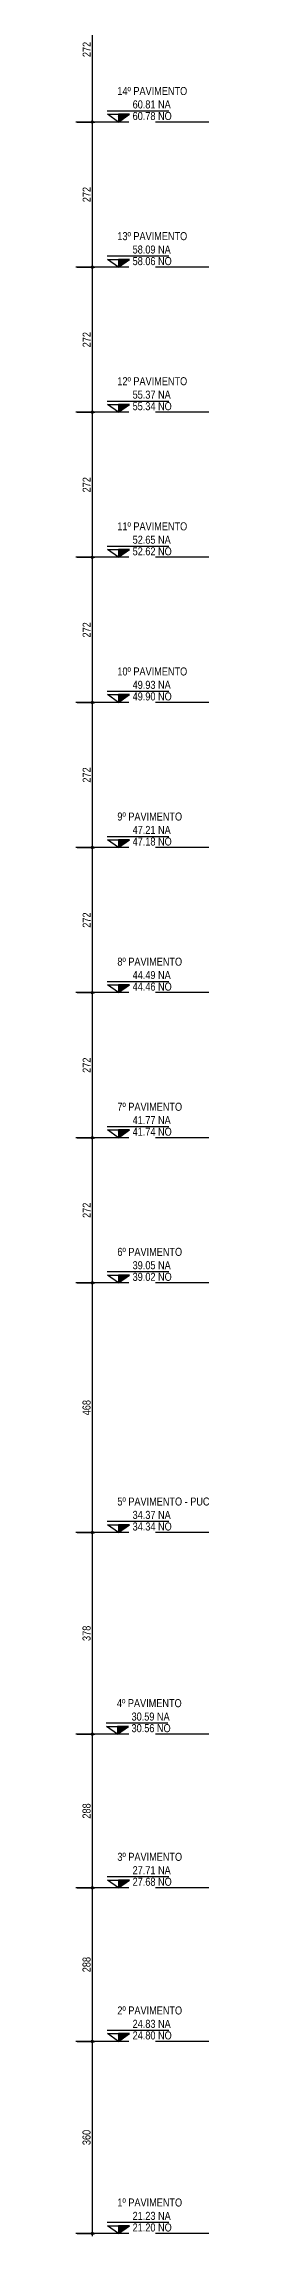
# Model space of a CAD drawing. Header units: metres. Extents: x -8678 to -7768, y 20 to 184.
# Drawn here: x -8477.9 to -8475.36, y 21.15 to 62.25 of the extents above; entities that cross this region are included whole.
import ezdxf
from ezdxf.enums import TextEntityAlignment as Align

# ---------------------------------------------------------------- set-up
doc = ezdxf.new("R2010")
doc.units = ezdxf.units.M
doc.linetypes.add('CTE ELEV$0$DASHEDX2', pattern=[1.5, 1, -0.5])
for name, color, linetype in [('ARQ-DIM EMBASAM', 2, 'Continuous'), ('CTE ELEV$0$ARQ-DIM', 2, 'Continuous'), ('CTE ELEV$0$ARQ-PRJ', 7, 'CTE ELEV$0$DASHEDX2'), ('CTE ELEV$0$ARQ-SIM', 1, 'Continuous')]:
    doc.layers.add(name, color=color, linetype=linetype)
doc.styles.add('CTE ELEV$0$Adesa', font='ARIALN.TTF')
doc.dimstyles.new('CTE ELEV$0$ADESA 1-0050', dxfattribs={"dimtxt": 0.1, "dimasz": 0.1, "dimexe": 0.05, "dimexo": 0.05, "dimgap": 0.03, "dimtad": 1, "dimdec": 1, "dimlfac": 100, "dimzin": 12, "dimtxsty": 'CTE ELEV$0$Adesa', "dimblk": 'CTE ELEV$0$_DotSmall', "dimcen": 1, "dimdle": 0.05, "dimclrd": 1, "dimclre": 1, "dimclrt": 256, "dimazin": 3, "dimtm": 1e-09, "dimtfac": 1, "dimtdec": 1, "dimtmove": 1, "dimatfit": 0, "dimldrblk": 'CTE ELEV$0$_DotSmall', "dimfxl": 0.8, "dimtvp": 2, "dimtolj": 1, "dimtzin": 0, "dimarcsym": 0})

# ---------------------------------------------------------------- blocks, each defined once
blk = doc.blocks.new('*U284')
h = blk.add_hatch()
h.set_pattern_fill('ANSI31', color=1, scale=0.00375, style=0)
h.set_pattern_definition([(45, (18.99673, 94.672672), (-0.0084189901, 0.0084189901), [])])
h.paths.add_polyline_path([(0.206, 0.146), (0.001, 0.146), (0, 0)])
at = {"color": 1}
blk.add_line((-0.213, 0.21), (0.95, 0.21), dxfattribs=at)
for points in [[(-0.205, 0.146), (0.001, 0.146), (0, 0), (-0.205, 0.146)], [(0.207, 0.146), (0.001, 0.146), (0, 0), (0.207, 0.146)]]:
    blk.add_lwpolyline(points, close=True, dxfattribs=at)
at = {"color": 1, "style": 'CTE ELEV$0$Adesa'}
blk.add_attdef('PAVIMENTO_001', (-0.02, 0.506), '', height=0.15, dxfattribs=at)
at = {"color": 3, "style": 'CTE ELEV$0$Adesa'}
blk.add_attdef('NA', text='', height=0.15, dxfattribs=at).set_placement((0.267, 0.21), align=Align.BOTTOM_LEFT)
blk.add_attdef('NO', text='', height=0.15, dxfattribs=at).set_placement((0.267, 0.188), align=Align.TOP_LEFT)
blk = doc.blocks.new('CTE ELEV$0$_DotSmall')
at = {"color": 0, "linetype": 'ByBlock', "const_width": 0.5}
blk.add_lwpolyline([(-0.0625, 0, 1), (0.0625, 0, 1)], format="xyb", close=True, dxfattribs=at)
blk = doc.blocks.new('*D1076')
at = {"layer": 'CTE ELEV$0$ARQ-DIM', "color": 1, "lineweight": -2, "transparency": 16777216}
for p, q in [((-8477.854, 24.8), (-8477.52, 24.8)), ((-8477.57, 24.85), (-8477.57, 21.15)), ((-8477.854, 21.2), (-8477.52, 21.2))]:
    blk.add_line(p, q, dxfattribs=at)
at = {"layer": 'Defpoints', "color": 0, "transparency": 16777216}
for p in [(-8477.904, 24.8), (-8477.904, 21.2), (-8477.57, 21.2)]:
    blk.add_point(p, dxfattribs=at)
at = {"layer": 'CTE ELEV$0$ARQ-DIM', "color": 1, "lineweight": -2, "transparency": 16777216, "xscale": 0.1, "yscale": 0.1, "zscale": 0.1}
for p, rotation in [((-8477.57, 24.8), 90), ((-8477.57, 21.2), 270)]:
    blk.add_blockref('CTE ELEV$0$_DotSmall', p, dxfattribs=dict(at, rotation=rotation))
at = {"layer": 'CTE ELEV$0$ARQ-DIM', "transparency": 16777216, "insert": (-8477.677, 23), "char_height": 0.1, "attachment_point": 5, "rotation": 90, "style": 'CTE ELEV$0$Adesa'}
blk.add_mtext('\\A1;{\\H1.5x;360}', dxfattribs=at)
blk = doc.blocks.new('*D1077')
at = {"layer": 'CTE ELEV$0$ARQ-DIM', "color": 1, "lineweight": -2, "transparency": 16777216}
for p, q in [((-8477.854, 27.68), (-8477.521, 27.68)), ((-8477.571, 27.73), (-8477.571, 24.75)), ((-8477.854, 24.8), (-8477.521, 24.8))]:
    blk.add_line(p, q, dxfattribs=at)
at = {"layer": 'Defpoints', "color": 0, "transparency": 16777216}
for p in [(-8477.904, 27.68), (-8477.904, 24.8), (-8477.571, 24.8)]:
    blk.add_point(p, dxfattribs=at)
at = {"layer": 'CTE ELEV$0$ARQ-DIM', "color": 1, "lineweight": -2, "transparency": 16777216, "xscale": 0.1, "yscale": 0.1, "zscale": 0.1}
for p, rotation in [((-8477.571, 27.68), 90), ((-8477.571, 24.8), 270)]:
    blk.add_blockref('CTE ELEV$0$_DotSmall', p, dxfattribs=dict(at, rotation=rotation))
at = {"layer": 'CTE ELEV$0$ARQ-DIM', "transparency": 16777216, "insert": (-8477.677, 26.24), "char_height": 0.1, "attachment_point": 5, "rotation": 90, "style": 'CTE ELEV$0$Adesa'}
blk.add_mtext('\\A1;{\\H1.5x;288}', dxfattribs=at)
blk = doc.blocks.new('*D1078')
at = {"layer": 'CTE ELEV$0$ARQ-DIM', "color": 1, "lineweight": -2, "transparency": 16777216}
for p, q in [((-8477.854, 30.56), (-8477.52, 30.56)), ((-8477.57, 30.61), (-8477.57, 27.63)), ((-8477.854, 27.68), (-8477.52, 27.68))]:
    blk.add_line(p, q, dxfattribs=at)
at = {"layer": 'Defpoints', "color": 0, "transparency": 16777216}
for p in [(-8477.904, 30.56), (-8477.904, 27.68), (-8477.57, 27.68)]:
    blk.add_point(p, dxfattribs=at)
at = {"layer": 'CTE ELEV$0$ARQ-DIM', "color": 1, "lineweight": -2, "transparency": 16777216, "xscale": 0.1, "yscale": 0.1, "zscale": 0.1}
for p, rotation in [((-8477.57, 30.56), 90), ((-8477.57, 27.68), 270)]:
    blk.add_blockref('CTE ELEV$0$_DotSmall', p, dxfattribs=dict(at, rotation=rotation))
at = {"layer": 'CTE ELEV$0$ARQ-DIM', "transparency": 16777216, "insert": (-8477.677, 29.12), "char_height": 0.1, "attachment_point": 5, "rotation": 90, "style": 'CTE ELEV$0$Adesa'}
blk.add_mtext('\\A1;{\\H1.5x;288}', dxfattribs=at)
blk = doc.blocks.new('*D1079')
at = {"layer": 'CTE ELEV$0$ARQ-DIM', "color": 1, "lineweight": -2, "transparency": 16777216}
for p, q in [((-8477.853, 34.34), (-8477.52, 34.34)), ((-8477.57, 34.39), (-8477.57, 30.51)), ((-8477.854, 30.56), (-8477.52, 30.56))]:
    blk.add_line(p, q, dxfattribs=at)
at = {"layer": 'Defpoints', "color": 0, "transparency": 16777216}
for p in [(-8477.903, 34.34, 0), (-8477.904, 30.56), (-8477.57, 30.56)]:
    blk.add_point(p, dxfattribs=at)
at = {"layer": 'CTE ELEV$0$ARQ-DIM', "color": 1, "lineweight": -2, "transparency": 16777216, "xscale": 0.1, "yscale": 0.1, "zscale": 0.1}
for p, rotation in [((-8477.57, 34.34), 90), ((-8477.57, 30.56), 270)]:
    blk.add_blockref('CTE ELEV$0$_DotSmall', p, dxfattribs=dict(at, rotation=rotation))
at = {"layer": 'CTE ELEV$0$ARQ-DIM', "transparency": 16777216, "insert": (-8477.677, 32.45), "char_height": 0.1, "attachment_point": 5, "rotation": 90, "style": 'CTE ELEV$0$Adesa'}
blk.add_mtext('\\A1;{\\H1.5x;378}', dxfattribs=at)
blk = doc.blocks.new('*D1080')
at = {"layer": 'CTE ELEV$0$ARQ-DIM', "color": 1, "lineweight": -2, "transparency": 16777216}
for p, q in [((-8477.57, 39.07), (-8477.57, 34.29)), ((-8477.854, 39.02), (-8477.52, 39.02)), ((-8477.853, 34.34), (-8477.52, 34.34))]:
    blk.add_line(p, q, dxfattribs=at)
at = {"layer": 'Defpoints', "color": 0, "transparency": 16777216}
for p in [(-8477.904, 39.02, 0), (-8477.903, 34.34, 0), (-8477.57, 34.34)]:
    blk.add_point(p, dxfattribs=at)
at = {"layer": 'CTE ELEV$0$ARQ-DIM', "color": 1, "lineweight": -2, "transparency": 16777216, "xscale": 0.1, "yscale": 0.1, "zscale": 0.1}
for p, rotation in [((-8477.57, 39.02), 90), ((-8477.57, 34.34), 270)]:
    blk.add_blockref('CTE ELEV$0$_DotSmall', p, dxfattribs=dict(at, rotation=rotation))
at = {"layer": 'CTE ELEV$0$ARQ-DIM', "transparency": 16777216, "insert": (-8477.677, 36.68), "char_height": 0.1, "attachment_point": 5, "rotation": 90, "style": 'CTE ELEV$0$Adesa'}
blk.add_mtext('\\A1;{\\H1.5x;468}', dxfattribs=at)
blk = doc.blocks.new('*D1081')
at = {"layer": 'CTE ELEV$0$ARQ-DIM', "color": 1, "lineweight": -2, "transparency": 16777216}
for p, q in [((-8477.854, 41.74), (-8477.52, 41.74)), ((-8477.57, 41.79), (-8477.57, 38.97)), ((-8477.854, 39.02), (-8477.52, 39.02))]:
    blk.add_line(p, q, dxfattribs=at)
at = {"layer": 'Defpoints', "color": 0, "transparency": 16777216}
for p in [(-8477.904, 41.74), (-8477.904, 39.02), (-8477.57, 39.02)]:
    blk.add_point(p, dxfattribs=at)
at = {"layer": 'CTE ELEV$0$ARQ-DIM', "color": 1, "lineweight": -2, "transparency": 16777216, "xscale": 0.1, "yscale": 0.1, "zscale": 0.1}
for p, rotation in [((-8477.57, 41.74), 90), ((-8477.57, 39.02), 270)]:
    blk.add_blockref('CTE ELEV$0$_DotSmall', p, dxfattribs=dict(at, rotation=rotation))
at = {"layer": 'CTE ELEV$0$ARQ-DIM', "transparency": 16777216, "insert": (-8477.676, 40.38), "char_height": 0.1, "attachment_point": 5, "rotation": 90, "style": 'CTE ELEV$0$Adesa'}
blk.add_mtext('\\A1;{\\H1.5x;272}', dxfattribs=at)
blk = doc.blocks.new('*D1067')
at = {"layer": 'CTE ELEV$0$ARQ-DIM', "color": 1, "lineweight": -2, "transparency": 16777216}
for p, q in [((-8477.854, 44.46), (-8477.52, 44.46)), ((-8477.57, 44.51), (-8477.57, 41.69)), ((-8477.854, 41.74), (-8477.52, 41.74))]:
    blk.add_line(p, q, dxfattribs=at)
at = {"layer": 'Defpoints', "color": 0, "transparency": 16777216}
for p in [(-8477.904, 44.46), (-8477.904, 41.74), (-8477.57, 41.74)]:
    blk.add_point(p, dxfattribs=at)
at = {"layer": 'CTE ELEV$0$ARQ-DIM', "color": 1, "lineweight": -2, "transparency": 16777216, "xscale": 0.1, "yscale": 0.1, "zscale": 0.1}
for p, rotation in [((-8477.57, 44.46), 90), ((-8477.57, 41.74), 270)]:
    blk.add_blockref('CTE ELEV$0$_DotSmall', p, dxfattribs=dict(at, rotation=rotation))
at = {"layer": 'CTE ELEV$0$ARQ-DIM', "transparency": 16777216, "insert": (-8477.676, 43.1), "char_height": 0.1, "attachment_point": 5, "rotation": 90, "style": 'CTE ELEV$0$Adesa'}
blk.add_mtext('\\A1;{\\H1.5x;272}', dxfattribs=at)
blk = doc.blocks.new('*D1068')
at = {"layer": 'CTE ELEV$0$ARQ-DIM', "color": 1, "lineweight": -2, "transparency": 16777216}
for p, q in [((-8477.854, 47.18), (-8477.52, 47.18)), ((-8477.57, 47.23), (-8477.57, 44.41)), ((-8477.854, 44.46), (-8477.52, 44.46))]:
    blk.add_line(p, q, dxfattribs=at)
at = {"layer": 'Defpoints', "color": 0, "transparency": 16777216}
for p in [(-8477.904, 47.18), (-8477.904, 44.46), (-8477.57, 44.46)]:
    blk.add_point(p, dxfattribs=at)
at = {"layer": 'CTE ELEV$0$ARQ-DIM', "color": 1, "lineweight": -2, "transparency": 16777216, "xscale": 0.1, "yscale": 0.1, "zscale": 0.1}
for p, rotation in [((-8477.57, 47.18), 90), ((-8477.57, 44.46), 270)]:
    blk.add_blockref('CTE ELEV$0$_DotSmall', p, dxfattribs=dict(at, rotation=rotation))
at = {"layer": 'CTE ELEV$0$ARQ-DIM', "transparency": 16777216, "insert": (-8477.676, 45.82), "char_height": 0.1, "attachment_point": 5, "rotation": 90, "style": 'CTE ELEV$0$Adesa'}
blk.add_mtext('\\A1;{\\H1.5x;272}', dxfattribs=at)
blk = doc.blocks.new('*D1069')
at = {"layer": 'CTE ELEV$0$ARQ-DIM', "color": 1, "lineweight": -2, "transparency": 16777216}
for p, q in [((-8477.854, 49.9), (-8477.52, 49.9)), ((-8477.57, 49.95), (-8477.57, 47.13)), ((-8477.854, 47.18), (-8477.52, 47.18))]:
    blk.add_line(p, q, dxfattribs=at)
at = {"layer": 'Defpoints', "color": 0, "transparency": 16777216}
for p in [(-8477.904, 49.9), (-8477.904, 47.18), (-8477.57, 47.18)]:
    blk.add_point(p, dxfattribs=at)
at = {"layer": 'CTE ELEV$0$ARQ-DIM', "color": 1, "lineweight": -2, "transparency": 16777216, "xscale": 0.1, "yscale": 0.1, "zscale": 0.1}
for p, rotation in [((-8477.57, 49.9), 90), ((-8477.57, 47.18), 270)]:
    blk.add_blockref('CTE ELEV$0$_DotSmall', p, dxfattribs=dict(at, rotation=rotation))
at = {"layer": 'CTE ELEV$0$ARQ-DIM', "transparency": 16777216, "insert": (-8477.676, 48.54), "char_height": 0.1, "attachment_point": 5, "rotation": 90, "style": 'CTE ELEV$0$Adesa'}
blk.add_mtext('\\A1;{\\H1.5x;272}', dxfattribs=at)
blk = doc.blocks.new('*D1070')
at = {"layer": 'CTE ELEV$0$ARQ-DIM', "color": 1, "lineweight": -2, "transparency": 16777216}
for p, q in [((-8477.854, 52.62), (-8477.52, 52.62)), ((-8477.57, 52.67), (-8477.57, 49.85)), ((-8477.854, 49.9), (-8477.52, 49.9))]:
    blk.add_line(p, q, dxfattribs=at)
at = {"layer": 'Defpoints', "color": 0, "transparency": 16777216}
for p in [(-8477.904, 52.62), (-8477.904, 49.9), (-8477.57, 49.9)]:
    blk.add_point(p, dxfattribs=at)
at = {"layer": 'CTE ELEV$0$ARQ-DIM', "color": 1, "lineweight": -2, "transparency": 16777216, "xscale": 0.1, "yscale": 0.1, "zscale": 0.1}
for p, rotation in [((-8477.57, 52.62), 90), ((-8477.57, 49.9), 270)]:
    blk.add_blockref('CTE ELEV$0$_DotSmall', p, dxfattribs=dict(at, rotation=rotation))
at = {"layer": 'CTE ELEV$0$ARQ-DIM', "transparency": 16777216, "insert": (-8477.676, 51.26), "char_height": 0.1, "attachment_point": 5, "rotation": 90, "style": 'CTE ELEV$0$Adesa'}
blk.add_mtext('\\A1;{\\H1.5x;272}', dxfattribs=at)
blk = doc.blocks.new('*D1071')
at = {"layer": 'CTE ELEV$0$ARQ-DIM', "color": 1, "lineweight": -2, "transparency": 16777216}
for p, q in [((-8477.854, 55.34), (-8477.52, 55.34)), ((-8477.57, 55.39), (-8477.57, 52.57)), ((-8477.854, 52.62), (-8477.52, 52.62))]:
    blk.add_line(p, q, dxfattribs=at)
at = {"layer": 'Defpoints', "color": 0, "transparency": 16777216}
for p in [(-8477.904, 55.34), (-8477.904, 52.62), (-8477.57, 52.62)]:
    blk.add_point(p, dxfattribs=at)
at = {"layer": 'CTE ELEV$0$ARQ-DIM', "color": 1, "lineweight": -2, "transparency": 16777216, "xscale": 0.1, "yscale": 0.1, "zscale": 0.1}
for p, rotation in [((-8477.57, 55.34), 90), ((-8477.57, 52.62), 270)]:
    blk.add_blockref('CTE ELEV$0$_DotSmall', p, dxfattribs=dict(at, rotation=rotation))
at = {"layer": 'CTE ELEV$0$ARQ-DIM', "transparency": 16777216, "insert": (-8477.676, 53.98), "char_height": 0.1, "attachment_point": 5, "rotation": 90, "style": 'CTE ELEV$0$Adesa'}
blk.add_mtext('\\A1;{\\H1.5x;272}', dxfattribs=at)
blk = doc.blocks.new('*D1072')
at = {"layer": 'CTE ELEV$0$ARQ-DIM', "color": 1, "lineweight": -2, "transparency": 16777216}
for p, q in [((-8477.854, 58.06), (-8477.52, 58.06)), ((-8477.57, 58.11), (-8477.57, 55.29)), ((-8477.854, 55.34), (-8477.52, 55.34))]:
    blk.add_line(p, q, dxfattribs=at)
at = {"layer": 'Defpoints', "color": 0, "transparency": 16777216}
for p in [(-8477.904, 58.06), (-8477.904, 55.34), (-8477.57, 55.34)]:
    blk.add_point(p, dxfattribs=at)
at = {"layer": 'CTE ELEV$0$ARQ-DIM', "color": 1, "lineweight": -2, "transparency": 16777216, "xscale": 0.1, "yscale": 0.1, "zscale": 0.1}
for p, rotation in [((-8477.57, 58.06), 90), ((-8477.57, 55.34), 270)]:
    blk.add_blockref('CTE ELEV$0$_DotSmall', p, dxfattribs=dict(at, rotation=rotation))
at = {"layer": 'CTE ELEV$0$ARQ-DIM', "transparency": 16777216, "insert": (-8477.676, 56.7), "char_height": 0.1, "attachment_point": 5, "rotation": 90, "style": 'CTE ELEV$0$Adesa'}
blk.add_mtext('\\A1;{\\H1.5x;272}', dxfattribs=at)
blk = doc.blocks.new('*D1073')
at = {"layer": 'CTE ELEV$0$ARQ-DIM', "color": 1, "lineweight": -2, "transparency": 16777216}
for p, q in [((-8477.57, 60.83), (-8477.57, 58.01)), ((-8477.854, 60.78), (-8477.52, 60.78)), ((-8477.854, 58.06), (-8477.52, 58.06))]:
    blk.add_line(p, q, dxfattribs=at)
at = {"layer": 'Defpoints', "color": 0, "transparency": 16777216}
for p in [(-8477.904, 60.78), (-8477.904, 58.06), (-8477.57, 58.06)]:
    blk.add_point(p, dxfattribs=at)
at = {"layer": 'CTE ELEV$0$ARQ-DIM', "color": 1, "lineweight": -2, "transparency": 16777216, "xscale": 0.1, "yscale": 0.1, "zscale": 0.1}
for p, rotation in [((-8477.57, 60.78), 90), ((-8477.57, 58.06), 270)]:
    blk.add_blockref('CTE ELEV$0$_DotSmall', p, dxfattribs=dict(at, rotation=rotation))
at = {"layer": 'CTE ELEV$0$ARQ-DIM', "transparency": 16777216, "insert": (-8477.676, 59.42), "char_height": 0.1, "attachment_point": 5, "rotation": 90, "style": 'CTE ELEV$0$Adesa'}
blk.add_mtext('\\A1;{\\H1.5x;272}', dxfattribs=at)
blk = doc.blocks.new('*D1074')
at = {"layer": 'CTE ELEV$0$ARQ-DIM', "color": 1, "lineweight": -2, "transparency": 16777216}
for p, q in [((-8477.854, 63.5), (-8477.52, 63.5)), ((-8477.57, 63.55), (-8477.57, 60.73)), ((-8477.854, 60.78), (-8477.52, 60.78))]:
    blk.add_line(p, q, dxfattribs=at)
at = {"layer": 'Defpoints', "color": 0, "transparency": 16777216}
for p in [(-8477.904, 63.5), (-8477.904, 60.78), (-8477.57, 60.78)]:
    blk.add_point(p, dxfattribs=at)
at = {"layer": 'CTE ELEV$0$ARQ-DIM', "color": 1, "lineweight": -2, "transparency": 16777216, "xscale": 0.1, "yscale": 0.1, "zscale": 0.1}
for p, rotation in [((-8477.57, 63.5), 90), ((-8477.57, 60.78), 270)]:
    blk.add_blockref('CTE ELEV$0$_DotSmall', p, dxfattribs=dict(at, rotation=rotation))
at = {"layer": 'CTE ELEV$0$ARQ-DIM', "transparency": 16777216, "insert": (-8477.676, 62.14), "char_height": 0.1, "attachment_point": 5, "rotation": 90, "style": 'CTE ELEV$0$Adesa'}
blk.add_mtext('\\A1;{\\H1.5x;272}', dxfattribs=at)
blk = doc.blocks.new('CTE ELEV')
at = {"layer": 'CTE ELEV$0$ARQ-PRJ'}
for p, q in [((-8475.3796, 60.78, 0), (-8477.9042, 60.78, 0)), ((-8475.3796, 58.06, 0), (-8477.9042, 58.06, 0)), ((-8475.3796, 55.34, 0), (-8477.9042, 55.34, 0)), ((-8475.3796, 52.62, 0), (-8477.9042, 52.62, 0)), ((-8475.3796, 49.9, 0), (-8477.9042, 49.9, 0)), ((-8475.3796, 47.18, 0), (-8477.9042, 47.18, 0)), ((-8475.3796, 44.46, 0), (-8477.9042, 44.46, 0)), ((-8475.3796, 41.74, 0), (-8477.9042, 41.74, 0)), ((-8475.3796, 39.02, 0), (-8477.9042, 39.02, 0)), ((-8475.3796, 34.34, 0), (-8477.9028, 34.34, 0)), ((-8475.3796, 30.56), (-8477.9028, 30.56)), ((-8475.3798, 27.6792), (-8477.9044, 27.68)), ((-8475.3797, 24.7999), (-8477.9044, 24.7999)), ((-8475.3796, 21.2), (-8477.9042, 21.2))]:
    blk.add_line(p, q, dxfattribs=at)
at = {"layer": 'CTE ELEV$0$ARQ-SIM', "color": 1}
for p, values in [((-8477.0778, 60.78, 0), {'PAVIMENTO_001': '14º PAVIMENTO', 'NA': '60.81 NA', 'NO': '60.78 NO'}), ((-8477.0778, 58.06, 0), {'PAVIMENTO_001': '13º PAVIMENTO', 'NA': '58.09 NA', 'NO': '58.06 NO'}), ((-8477.0778, 55.34, 0), {'PAVIMENTO_001': '12º PAVIMENTO', 'NA': '55.37 NA', 'NO': '55.34 NO'}), ((-8477.0778, 52.62, 0), {'PAVIMENTO_001': '11º PAVIMENTO', 'NA': '52.65 NA', 'NO': '52.62 NO'}), ((-8477.0778, 49.9, 0), {'PAVIMENTO_001': '10º PAVIMENTO', 'NA': '49.93 NA', 'NO': '49.90 NO'}), ((-8477.0778, 47.18, 0), {'PAVIMENTO_001': '9º PAVIMENTO', 'NA': '47.21 NA', 'NO': '47.18 NO'}), ((-8477.0778, 44.46, 0), {'PAVIMENTO_001': '8º PAVIMENTO', 'NA': '44.49 NA', 'NO': '44.46 NO'}), ((-8477.0778, 41.74, 0), {'PAVIMENTO_001': '7º PAVIMENTO', 'NA': '41.77 NA', 'NO': '41.74 NO'}), ((-8477.0778, 39.02, 0), {'PAVIMENTO_001': '6º PAVIMENTO', 'NA': '39.05 NA', 'NO': '39.02 NO'}), ((-8477.0778, 34.34, 0), {'PAVIMENTO_001': '5º PAVIMENTO - PUC', 'NA': '34.37 NA', 'NO': '34.34 NO'}), ((-8477.0779, 27.68), {'PAVIMENTO_001': '3º PAVIMENTO', 'NA': '27.71 NA', 'NO': '27.68 NO'}), ((-8477.0779, 24.7999), {'PAVIMENTO_001': '2º PAVIMENTO', 'NA': '24.83 NA', 'NO': '24.80 NO'}), ((-8477.0778, 21.2), {'PAVIMENTO_001': '1º PAVIMENTO', 'NA': '21.23 NA', 'NO': '21.20 NO'})]:
    blk.add_blockref('*U284', p, dxfattribs=at).add_auto_attribs(values)
ref = blk.add_blockref('*U284', (-8477.0977, 30.56), dxfattribs=at)
ref.add_attrib('PAVIMENTO_001', '4º PAVIMENTO', (-8477.1064, 31.0664), dxfattribs={"layer": '0', "color": 1, "height": 0.15, "style": 'CTE ELEV$0$Adesa'})
ref.add_attrib('NA', '30.59 NA', dxfattribs={"layer": '0', "color": 3, "height": 0.15, "style": 'CTE ELEV$0$Adesa'}).set_placement((-8476.8309, 30.7696), align=Align.BOTTOM_LEFT)
ref.add_attrib('NO', '30.56 NO', dxfattribs={"layer": '0', "color": 3, "height": 0.15, "style": 'CTE ELEV$0$Adesa'}).set_placement((-8476.8309, 30.7475), align=Align.TOP_LEFT)
at = {"layer": 'CTE ELEV$0$ARQ-DIM'}
for base, p1, p2, picture, middle in [((-8477.5704, 60.78, 0), (-8477.9042, 63.5, 0), (-8477.9042, 60.78, 0), '*D1074', (-8477.6757, 62.14, 0)), ((-8477.5704, 58.06, 0), (-8477.9042, 60.78, 0), (-8477.9042, 58.06, 0), '*D1073', (-8477.6757, 59.42, 0)), ((-8477.5704, 55.34, 0), (-8477.9042, 58.06, 0), (-8477.9042, 55.34, 0), '*D1072', (-8477.6757, 56.7, 0)), ((-8477.5704, 52.62, 0), (-8477.9042, 55.34, 0), (-8477.9042, 52.62, 0), '*D1071', (-8477.6757, 53.98, 0)), ((-8477.5704, 49.9, 0), (-8477.9042, 52.62, 0), (-8477.9042, 49.9, 0), '*D1070', (-8477.6757, 51.26, 0)), ((-8477.5704, 47.18, 0), (-8477.9042, 49.9, 0), (-8477.9042, 47.18, 0), '*D1069', (-8477.6757, 48.54, 0)), ((-8477.5704, 44.46, 0), (-8477.9042, 47.18, 0), (-8477.9042, 44.46, 0), '*D1068', (-8477.6757, 45.82, 0)), ((-8477.5704, 41.74, 0), (-8477.9042, 44.46, 0), (-8477.9042, 41.74, 0), '*D1067', (-8477.6757, 43.1, 0)), ((-8477.5704, 39.02, 0), (-8477.9042, 41.74, 0), (-8477.9042, 39.02, 0), '*D1081', (-8477.6757, 40.38, 0)), ((-8477.5704, 34.34), (-8477.9042, 39.02, 0), (-8477.9028, 34.34, 0), '*D1080', (-8477.6769, 36.68)), ((-8477.5704, 30.56), (-8477.9028, 34.34, 0), (-8477.9042, 30.56), '*D1079', (-8477.6769, 32.45)), ((-8477.5705, 27.68), (-8477.9042, 30.56), (-8477.9044, 27.68), '*D1078', (-8477.6771, 29.12)), ((-8477.5706, 24.7999), (-8477.9044, 27.68), (-8477.9044, 24.7999), '*D1077', (-8477.6772, 26.24)), ((-8477.5705, 21.2), (-8477.9044, 24.7999), (-8477.9042, 21.2), '*D1076', (-8477.677, 23))]:
    dim = blk.add_linear_dim(base=base, p1=p1, p2=p2, angle=90, text='{\\H1.5x;<>}', dimstyle='CTE ELEV$0$ADESA 1-0050', dxfattribs=at)
    dim.commit()
    dim.dimension.update_dxf_attribs({"geometry": picture, "text_midpoint": middle})

msp = doc.modelspace()

# ---------------------------------------------------------------- block references
at = {"layer": 'ARQ-DIM EMBASAM'}
msp.add_blockref('CTE ELEV', (0, 0), dxfattribs=at)

doc.saveas('drawing.dxf')
